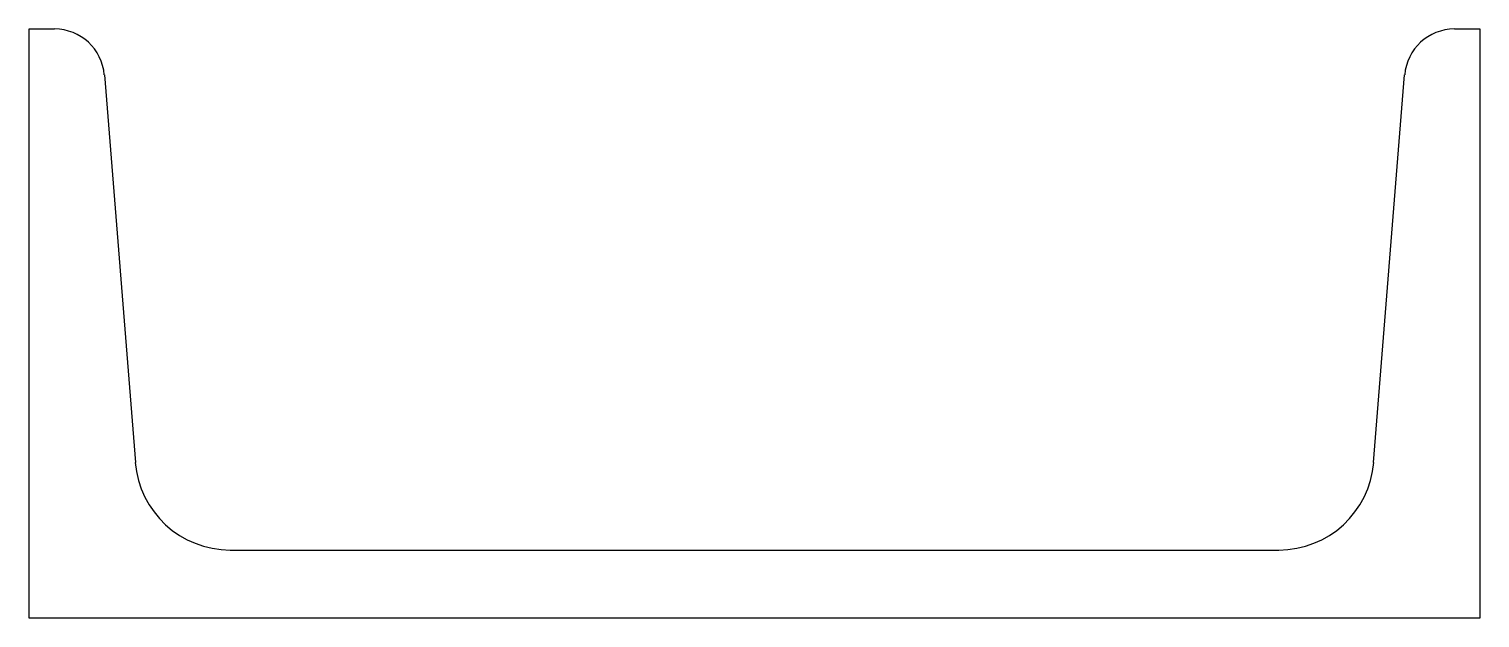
# Model space of a CAD drawing. Extents: x -80 to 80, y 0 to 65.
import ezdxf

# ---------------------------------------------------------------- set-up
doc = ezdxf.new("R2010")
doc.units = 0

msp = doc.modelspace()

# ---------------------------------------------------------------- linework, layer by layer
for p, q in [((-80, 0), (-80, 65)), ((-80, 65), (-77.18, 65)), ((77.18, 65), (80, 65)), ((80, 65), (80, 0)), ((-71.69, 59.94), (-68.27, 17.16)), ((68.27, 17.16), (71.69, 59.94)), ((-57.81, 7.5), (57.81, 7.5)), ((80, 0), (-80, 0))]:
    msp.add_line(p, q)
for centre, radius, start, end in [((-77.18, 59.5), 5.5, 4.57, 90), ((77.18, 59.5), 5.5, 90, 175.43), ((-57.81, 18), 10.5, 184.57, 270), ((57.81, 18), 10.5, 270, 355.43)]:
    msp.add_arc(centre, radius, start, end)

doc.saveas('drawing.dxf')
